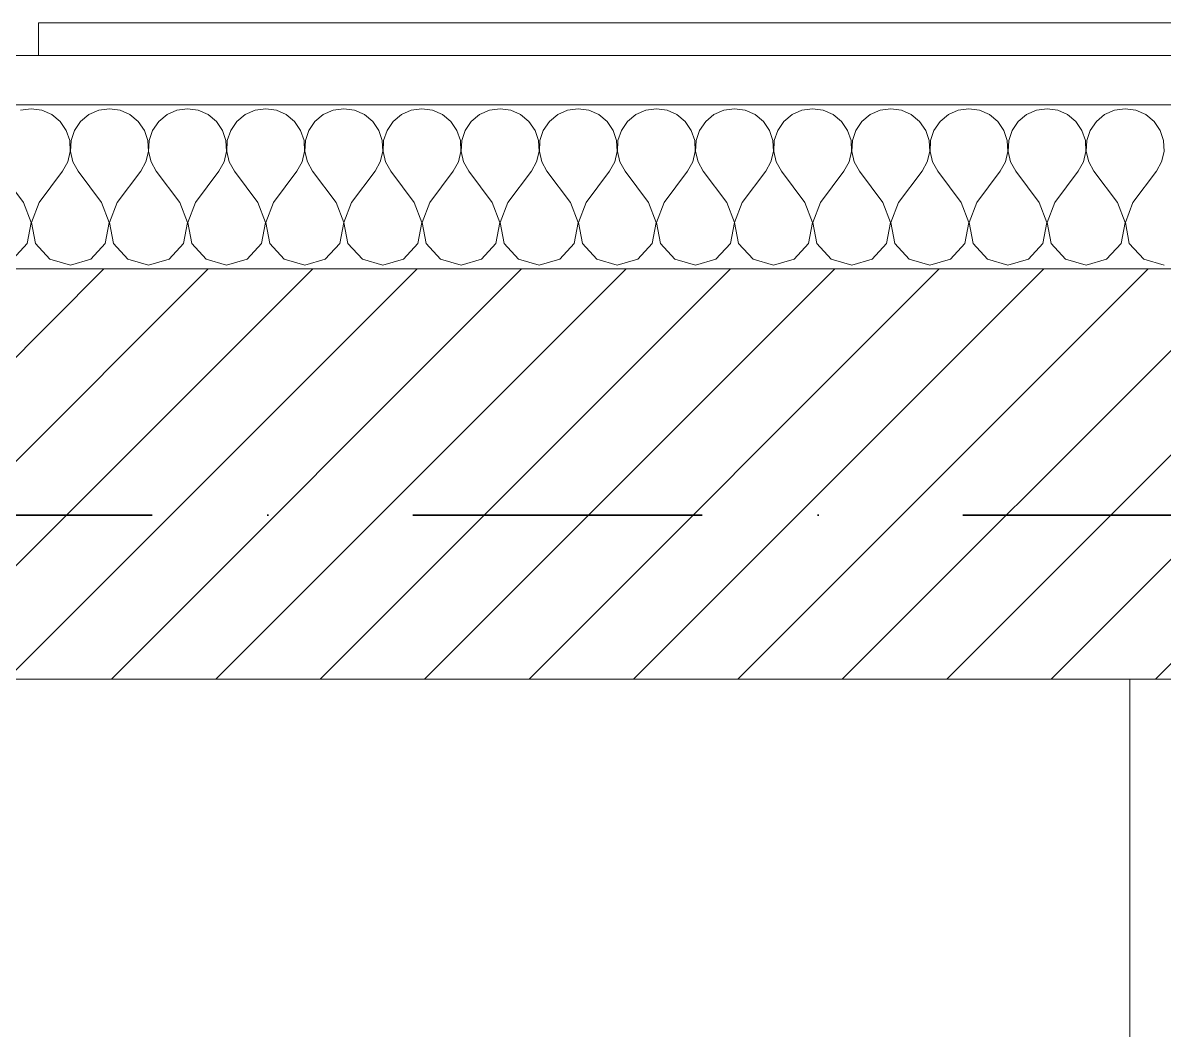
# Model space of a CAD drawing. Header units: millimetres. Extents: x 1322820 to 1391563, y 1051909 to 1098256.
# Drawn here: x 1350754 to 1351449, y 1090357 to 1090971 of the extents above; entities that cross this region are included whole.
import ezdxf
from ezdxf.enums import TextEntityAlignment as Align

# ---------------------------------------------------------------- set-up
doc = ezdxf.new("R2010")
doc.units = ezdxf.units.MM
doc.header["$MEASUREMENT"] = 0
doc.linetypes.add('Dot & Dashed', pattern=[335.138881, 176.388884, -88.194442, 0, -70.555556])
doc.layers.get('0').update_dxf_attribs({"true_color": 0x787878})
for name, color, linetype, true_color in [('arhitectura - decoratii fatada', 7, 'Continuous', 0x787878), ('New_arhitectura - axe', 7, 'Continuous', 0x787878), ('New_rezistenta - pereti de rezistenta', 7, 'Continuous', 0x787878)]:
    doc.layers.add(name, color=color, linetype=linetype, true_color=true_color)
for name, color, linetype, lineweight, true_color in [('arhitectura - decoratii fatada_Pen_No__101', 7, 'Continuous', 13, 0x787878), ('arhitectura - decoratii fatada_Pen_No__21', 7, 'Continuous', 20, 0x787878), ('New_arhitectura - axe_Pen_No__201', 7, 'Continuous', 35, 0x787878), ('New_arhitectura - suprafete DTAC_Pen_No__14', 7, 'Continuous', 18, 0x787878), ('New_rezistenta - pereti de rezistenta_Pen_No__1', 7, 'Continuous', 13, 0x787878), ('New_rezistenta - pereti de rezistenta_Pen_No__21', 7, 'Continuous', 20, 0x787878)]:
    doc.layers.add(name, color=color, linetype=linetype, lineweight=lineweight, true_color=true_color)
doc.styles.add('GENERATED_STYLE_1', font='arialbd.ttf')
pattern_1 = [(0, (1356235.236, 1078942.57), (0, 30), [])]

# ---------------------------------------------------------------- blocks, each defined once
blk = doc.blocks.new('*X64', base_point=(1356235.24, 1078942.57))
at = {"layer": 'New_rezistenta - pereti de rezistenta_Pen_No__1', "color": 7, "linetype": 'Continuous', "lineweight": 13}
for p, q in [((1350759.05, 1090918.22), (1350752.54, 1090917.31)), ((1350765.55, 1090917.31), (1350759.05, 1090918.22)), ((1350771.56, 1090914.66), (1350765.55, 1090917.31)), ((1350776.62, 1090910.47), (1350771.56, 1090914.66)), ((1350794.15, 1090914.66), (1350789.09, 1090910.47)), ((1350800.16, 1090917.31), (1350794.15, 1090914.66)), ((1350806.66, 1090918.22), (1350800.16, 1090917.31)), ((1350813.17, 1090917.31), (1350806.66, 1090918.22)), ((1350819.18, 1090914.66), (1350813.17, 1090917.31)), ((1350824.24, 1090910.47), (1350819.18, 1090914.66)), ((1350841.77, 1090914.66), (1350836.71, 1090910.47)), ((1350847.78, 1090917.31), (1350841.77, 1090914.66)), ((1350854.28, 1090918.22), (1350847.78, 1090917.31)), ((1350860.79, 1090917.31), (1350854.28, 1090918.22)), ((1350866.8, 1090914.66), (1350860.79, 1090917.31)), ((1350871.86, 1090910.47), (1350866.8, 1090914.66)), ((1350889.39, 1090914.66), (1350884.33, 1090910.47)), ((1350895.4, 1090917.31), (1350889.39, 1090914.66)), ((1350901.9, 1090918.22), (1350895.4, 1090917.31)), ((1350908.41, 1090917.31), (1350901.9, 1090918.22)), ((1350914.42, 1090914.66), (1350908.41, 1090917.31)), ((1350919.48, 1090910.47), (1350914.42, 1090914.66)), ((1350937, 1090914.66), (1350931.95, 1090910.47)), ((1350943.02, 1090917.31), (1350937, 1090914.66)), ((1350949.52, 1090918.22), (1350943.02, 1090917.31)), ((1350956.03, 1090917.31), (1350949.52, 1090918.22)), ((1350962.04, 1090914.66), (1350956.03, 1090917.31)), ((1350967.1, 1090910.47), (1350962.04, 1090914.66)), ((1350984.62, 1090914.66), (1350979.57, 1090910.47)), ((1350990.63, 1090917.31), (1350984.62, 1090914.66)), ((1350997.14, 1090918.22), (1350990.63, 1090917.31)), ((1351003.65, 1090917.31), (1350997.14, 1090918.22)), ((1351009.66, 1090914.66), (1351003.65, 1090917.31)), ((1351014.72, 1090910.47), (1351009.66, 1090914.66)), ((1351032.24, 1090914.66), (1351027.18, 1090910.47)), ((1351038.25, 1090917.31), (1351032.24, 1090914.66)), ((1351044.76, 1090918.22), (1351038.25, 1090917.31)), ((1351051.27, 1090917.31), (1351044.76, 1090918.22)), ((1351057.28, 1090914.66), (1351051.27, 1090917.31)), ((1351062.34, 1090910.47), (1351057.28, 1090914.66)), ((1351079.86, 1090914.66), (1351074.8, 1090910.47)), ((1351085.87, 1090917.31), (1351079.86, 1090914.66)), ((1351092.38, 1090918.22), (1351085.87, 1090917.31)), ((1351098.89, 1090917.31), (1351092.38, 1090918.22)), ((1351104.9, 1090914.66), (1351098.89, 1090917.31)), ((1351109.95, 1090910.47), (1351104.9, 1090914.66)), ((1351127.48, 1090914.66), (1351122.42, 1090910.47)), ((1351133.49, 1090917.31), (1351127.48, 1090914.66)), ((1351140, 1090918.22), (1351133.49, 1090917.31)), ((1351146.5, 1090917.31), (1351140, 1090918.22)), ((1351152.52, 1090914.66), (1351146.5, 1090917.31)), ((1351157.57, 1090910.47), (1351152.52, 1090914.66)), ((1351175.1, 1090914.66), (1351170.04, 1090910.47)), ((1351181.11, 1090917.31), (1351175.1, 1090914.66)), ((1351187.62, 1090918.22), (1351181.11, 1090917.31)), ((1351194.12, 1090917.31), (1351187.62, 1090918.22)), ((1351200.13, 1090914.66), (1351194.12, 1090917.31)), ((1351205.19, 1090910.47), (1351200.13, 1090914.66)), ((1351222.72, 1090914.66), (1351217.66, 1090910.47)), ((1351228.73, 1090917.31), (1351222.72, 1090914.66)), ((1351235.24, 1090918.22), (1351228.73, 1090917.31)), ((1351241.74, 1090917.31), (1351235.24, 1090918.22)), ((1351247.75, 1090914.66), (1351241.74, 1090917.31)), ((1351252.81, 1090910.47), (1351247.75, 1090914.66)), ((1351270.34, 1090914.66), (1351265.28, 1090910.47)), ((1351276.35, 1090917.31), (1351270.34, 1090914.66)), ((1351282.85, 1090918.22), (1351276.35, 1090917.31)), ((1351289.36, 1090917.31), (1351282.85, 1090918.22)), ((1351295.37, 1090914.66), (1351289.36, 1090917.31)), ((1351300.43, 1090910.47), (1351295.37, 1090914.66)), ((1351317.96, 1090914.66), (1351312.9, 1090910.47)), ((1351323.97, 1090917.31), (1351317.96, 1090914.66)), ((1351330.47, 1090918.22), (1351323.97, 1090917.31)), ((1351336.98, 1090917.31), (1351330.47, 1090918.22)), ((1351342.99, 1090914.66), (1351336.98, 1090917.31)), ((1351348.05, 1090910.47), (1351342.99, 1090914.66)), ((1351365.58, 1090914.66), (1351360.52, 1090910.47)), ((1351371.59, 1090917.31), (1351365.58, 1090914.66)), ((1351378.09, 1090918.22), (1351371.59, 1090917.31)), ((1351384.6, 1090917.31), (1351378.09, 1090918.22)), ((1351390.61, 1090914.66), (1351384.6, 1090917.31)), ((1351395.67, 1090910.47), (1351390.61, 1090914.66)), ((1351413.19, 1090914.66), (1351408.14, 1090910.47)), ((1351419.21, 1090917.31), (1351413.19, 1090914.66)), ((1351425.71, 1090918.22), (1351419.21, 1090917.31)), ((1351432.22, 1090917.31), (1351425.71, 1090918.22)), ((1351438.23, 1090914.66), (1351432.22, 1090917.31)), ((1351443.29, 1090910.47), (1351438.23, 1090914.66)), ((1350780.34, 1090905.06), (1350776.62, 1090910.47)), ((1350789.09, 1090910.47), (1350785.37, 1090905.06)), ((1350827.96, 1090905.06), (1350824.24, 1090910.47)), ((1350836.71, 1090910.47), (1350832.99, 1090905.06)), ((1350875.58, 1090905.06), (1350871.86, 1090910.47)), ((1350884.33, 1090910.47), (1350880.61, 1090905.06)), ((1350923.2, 1090905.06), (1350919.48, 1090910.47)), ((1350931.95, 1090910.47), (1350928.23, 1090905.06)), ((1350970.82, 1090905.06), (1350967.1, 1090910.47)), ((1350979.57, 1090910.47), (1350975.84, 1090905.06)), ((1351018.44, 1090905.06), (1351014.72, 1090910.47)), ((1351027.18, 1090910.47), (1351023.46, 1090905.06)), ((1351066.06, 1090905.06), (1351062.34, 1090910.47)), ((1351074.8, 1090910.47), (1351071.08, 1090905.06)), ((1351113.67, 1090905.06), (1351109.95, 1090910.47)), ((1351122.42, 1090910.47), (1351118.7, 1090905.06)), ((1351161.29, 1090905.06), (1351157.57, 1090910.47)), ((1351170.04, 1090910.47), (1351166.32, 1090905.06)), ((1351208.91, 1090905.06), (1351205.19, 1090910.47)), ((1351217.66, 1090910.47), (1351213.94, 1090905.06)), ((1351256.53, 1090905.06), (1351252.81, 1090910.47)), ((1351265.28, 1090910.47), (1351261.56, 1090905.06)), ((1351304.15, 1090905.06), (1351300.43, 1090910.47)), ((1351312.9, 1090910.47), (1351309.18, 1090905.06)), ((1351351.77, 1090905.06), (1351348.05, 1090910.47)), ((1351360.52, 1090910.47), (1351356.8, 1090905.06)), ((1351399.39, 1090905.06), (1351395.67, 1090910.47)), ((1351408.14, 1090910.47), (1351404.42, 1090905.06)), ((1351447.01, 1090905.06), (1351443.29, 1090910.47)), ((1350782.44, 1090898.83), (1350780.34, 1090905.06)), ((1350785.37, 1090905.06), (1350783.27, 1090898.83)), ((1350830.06, 1090898.83), (1350827.96, 1090905.06)), ((1350832.99, 1090905.06), (1350830.89, 1090898.83)), ((1350877.68, 1090898.83), (1350875.58, 1090905.06)), ((1350880.61, 1090905.06), (1350878.51, 1090898.83)), ((1350925.3, 1090898.83), (1350923.2, 1090905.06)), ((1350928.23, 1090905.06), (1350926.13, 1090898.83)), ((1350972.92, 1090898.83), (1350970.82, 1090905.06)), ((1350975.84, 1090905.06), (1350973.75, 1090898.83)), ((1351020.54, 1090898.83), (1351018.44, 1090905.06)), ((1351023.46, 1090905.06), (1351021.36, 1090898.83)), ((1351068.15, 1090898.83), (1351066.06, 1090905.06)), ((1351071.08, 1090905.06), (1351068.98, 1090898.83)), ((1351115.77, 1090898.83), (1351113.67, 1090905.06)), ((1351118.7, 1090905.06), (1351116.6, 1090898.83)), ((1351163.39, 1090898.83), (1351161.29, 1090905.06)), ((1351166.32, 1090905.06), (1351164.22, 1090898.83)), ((1351211.01, 1090898.83), (1351208.91, 1090905.06)), ((1351213.94, 1090905.06), (1351211.84, 1090898.83)), ((1351258.63, 1090898.83), (1351256.53, 1090905.06)), ((1351261.56, 1090905.06), (1351259.46, 1090898.83)), ((1351306.25, 1090898.83), (1351304.15, 1090905.06)), ((1351309.18, 1090905.06), (1351307.08, 1090898.83)), ((1351353.87, 1090898.83), (1351351.77, 1090905.06)), ((1351356.8, 1090905.06), (1351354.7, 1090898.83)), ((1351401.49, 1090898.83), (1351399.39, 1090905.06)), ((1351404.42, 1090905.06), (1351402.32, 1090898.83)), ((1351449.11, 1090898.83), (1351447.01, 1090905.06)), ((1350782.76, 1090892.27), (1350782.44, 1090898.83)), ((1350783.27, 1090898.83), (1350782.95, 1090892.27)), ((1350830.38, 1090892.27), (1350830.06, 1090898.83)), ((1350830.89, 1090898.83), (1350830.57, 1090892.27)), ((1350878, 1090892.27), (1350877.68, 1090898.83)), ((1350878.51, 1090898.83), (1350878.19, 1090892.27)), ((1350925.62, 1090892.27), (1350925.3, 1090898.83)), ((1350926.13, 1090898.83), (1350925.81, 1090892.27)), ((1350973.23, 1090892.27), (1350972.92, 1090898.83)), ((1350973.75, 1090898.83), (1350973.43, 1090892.27)), ((1351020.85, 1090892.27), (1351020.54, 1090898.83)), ((1351021.36, 1090898.83), (1351021.05, 1090892.27)), ((1351068.47, 1090892.27), (1351068.15, 1090898.83)), ((1351068.98, 1090898.83), (1351068.67, 1090892.27)), ((1351116.09, 1090892.27), (1351115.77, 1090898.83)), ((1351116.6, 1090898.83), (1351116.28, 1090892.27)), ((1351163.71, 1090892.27), (1351163.39, 1090898.83)), ((1351164.22, 1090898.83), (1351163.9, 1090892.27)), ((1351211.33, 1090892.27), (1351211.01, 1090898.83)), ((1351211.84, 1090898.83), (1351211.52, 1090892.27)), ((1351258.95, 1090892.27), (1351258.63, 1090898.83)), ((1351259.46, 1090898.83), (1351259.14, 1090892.27)), ((1351306.57, 1090892.27), (1351306.25, 1090898.83)), ((1351307.08, 1090898.83), (1351306.76, 1090892.27)), ((1351354.19, 1090892.27), (1351353.87, 1090898.83)), ((1351354.7, 1090898.83), (1351354.38, 1090892.27)), ((1351401.81, 1090892.27), (1351401.49, 1090898.83)), ((1351402.32, 1090898.83), (1351402, 1090892.27)), ((1351449.43, 1090892.27), (1351449.11, 1090898.83)), ((1350781.27, 1090885.87), (1350782.76, 1090892.27)), ((1350782.95, 1090892.27), (1350784.44, 1090885.87)), ((1350828.89, 1090885.87), (1350830.38, 1090892.27)), ((1350830.57, 1090892.27), (1350832.06, 1090885.87)), ((1350876.51, 1090885.87), (1350878, 1090892.27)), ((1350878.19, 1090892.27), (1350879.68, 1090885.87)), ((1350924.13, 1090885.87), (1350925.62, 1090892.27)), ((1350925.81, 1090892.27), (1350927.3, 1090885.87)), ((1350971.75, 1090885.87), (1350973.23, 1090892.27)), ((1350973.43, 1090892.27), (1350974.91, 1090885.87)), ((1351019.37, 1090885.87), (1351020.85, 1090892.27)), ((1351021.05, 1090892.27), (1351022.53, 1090885.87)), ((1351066.99, 1090885.87), (1351068.47, 1090892.27)), ((1351068.67, 1090892.27), (1351070.15, 1090885.87)), ((1351114.61, 1090885.87), (1351116.09, 1090892.27)), ((1351116.28, 1090892.27), (1351117.77, 1090885.87)), ((1351162.22, 1090885.87), (1351163.71, 1090892.27)), ((1351163.9, 1090892.27), (1351165.39, 1090885.87)), ((1351209.84, 1090885.87), (1351211.33, 1090892.27)), ((1351211.52, 1090892.27), (1351213.01, 1090885.87)), ((1351257.46, 1090885.87), (1351258.95, 1090892.27)), ((1351259.14, 1090892.27), (1351260.63, 1090885.87)), ((1351305.08, 1090885.87), (1351306.57, 1090892.27)), ((1351306.76, 1090892.27), (1351308.25, 1090885.87)), ((1351352.7, 1090885.87), (1351354.19, 1090892.27)), ((1351354.38, 1090892.27), (1351355.87, 1090885.87)), ((1351400.32, 1090885.87), (1351401.81, 1090892.27)), ((1351402, 1090892.27), (1351403.49, 1090885.87)), ((1351447.94, 1090885.87), (1351449.43, 1090892.27)), ((1350754.28, 1090861.08), (1350740, 1090880.12)), ((1350763.81, 1090861.08), (1350778.09, 1090880.12)), ((1350778.09, 1090880.12), (1350781.27, 1090885.87)), ((1350784.44, 1090885.87), (1350787.62, 1090880.12)), ((1350801.9, 1090861.08), (1350787.62, 1090880.12)), ((1350811.43, 1090861.08), (1350825.71, 1090880.12)), ((1350825.71, 1090880.12), (1350828.89, 1090885.87)), ((1350832.06, 1090885.87), (1350835.24, 1090880.12)), ((1350849.52, 1090861.08), (1350835.24, 1090880.12)), ((1350859.05, 1090861.08), (1350873.33, 1090880.12)), ((1350873.33, 1090880.12), (1350876.51, 1090885.87)), ((1350879.68, 1090885.87), (1350882.85, 1090880.12)), ((1350897.14, 1090861.08), (1350882.85, 1090880.12)), ((1350906.66, 1090861.08), (1350920.95, 1090880.12)), ((1350920.95, 1090880.12), (1350924.13, 1090885.87)), ((1350927.3, 1090885.87), (1350930.47, 1090880.12)), ((1350944.76, 1090861.08), (1350930.47, 1090880.12)), ((1350954.28, 1090861.08), (1350968.57, 1090880.12)), ((1350968.57, 1090880.12), (1350971.75, 1090885.87)), ((1350974.91, 1090885.87), (1350978.09, 1090880.12)), ((1350992.38, 1090861.08), (1350978.09, 1090880.12)), ((1351001.9, 1090861.08), (1351016.19, 1090880.12)), ((1351016.19, 1090880.12), (1351019.37, 1090885.87)), ((1351022.53, 1090885.87), (1351025.71, 1090880.12)), ((1351040, 1090861.08), (1351025.71, 1090880.12)), ((1351049.52, 1090861.08), (1351063.81, 1090880.12)), ((1351063.81, 1090880.12), (1351066.99, 1090885.87)), ((1351070.15, 1090885.87), (1351073.33, 1090880.12)), ((1351087.62, 1090861.08), (1351073.33, 1090880.12)), ((1351097.14, 1090861.08), (1351111.43, 1090880.12)), ((1351111.43, 1090880.12), (1351114.61, 1090885.87)), ((1351117.77, 1090885.87), (1351120.95, 1090880.12)), ((1351135.24, 1090861.08), (1351120.95, 1090880.12)), ((1351144.76, 1090861.08), (1351159.05, 1090880.12)), ((1351159.05, 1090880.12), (1351162.22, 1090885.87)), ((1351165.39, 1090885.87), (1351168.57, 1090880.12)), ((1351182.85, 1090861.08), (1351168.57, 1090880.12)), ((1351192.38, 1090861.08), (1351206.66, 1090880.12)), ((1351206.66, 1090880.12), (1351209.84, 1090885.87)), ((1351213.01, 1090885.87), (1351216.19, 1090880.12)), ((1351230.47, 1090861.08), (1351216.19, 1090880.12)), ((1351240, 1090861.08), (1351254.28, 1090880.12)), ((1351254.28, 1090880.12), (1351257.46, 1090885.87)), ((1351260.63, 1090885.87), (1351263.81, 1090880.12)), ((1351278.09, 1090861.08), (1351263.81, 1090880.12)), ((1351287.62, 1090861.08), (1351301.9, 1090880.12)), ((1351301.9, 1090880.12), (1351305.08, 1090885.87)), ((1351308.25, 1090885.87), (1351311.43, 1090880.12)), ((1351325.71, 1090861.08), (1351311.43, 1090880.12)), ((1351335.24, 1090861.08), (1351349.52, 1090880.12)), ((1351349.52, 1090880.12), (1351352.7, 1090885.87)), ((1351355.87, 1090885.87), (1351359.05, 1090880.12)), ((1351373.33, 1090861.08), (1351359.05, 1090880.12)), ((1351382.85, 1090861.08), (1351397.14, 1090880.12)), ((1351397.14, 1090880.12), (1351400.32, 1090885.87)), ((1351403.49, 1090885.87), (1351406.66, 1090880.12)), ((1351420.95, 1090861.08), (1351406.66, 1090880.12)), ((1351430.47, 1090861.08), (1351444.76, 1090880.12)), ((1351444.76, 1090880.12), (1351447.94, 1090885.87)), ((1350758.95, 1090848.93), (1350754.28, 1090861.08)), ((1350763.81, 1090861.08), (1350759.14, 1090848.93)), ((1350806.57, 1090848.93), (1350801.9, 1090861.08)), ((1350811.43, 1090861.08), (1350806.76, 1090848.93)), ((1350854.19, 1090848.93), (1350849.52, 1090861.08)), ((1350859.05, 1090861.08), (1350854.38, 1090848.93)), ((1350901.81, 1090848.93), (1350897.14, 1090861.08)), ((1350906.66, 1090861.08), (1350902, 1090848.93)), ((1350949.43, 1090848.93), (1350944.76, 1090861.08)), ((1350954.28, 1090861.08), (1350949.62, 1090848.93)), ((1350997.04, 1090848.93), (1350992.38, 1090861.08)), ((1351001.9, 1090861.08), (1350997.24, 1090848.93)), ((1351044.66, 1090848.93), (1351040, 1090861.08)), ((1351049.52, 1090861.08), (1351044.86, 1090848.93)), ((1351092.28, 1090848.93), (1351087.62, 1090861.08)), ((1351097.14, 1090861.08), (1351092.48, 1090848.93)), ((1351139.9, 1090848.93), (1351135.24, 1090861.08)), ((1351144.76, 1090861.08), (1351140.09, 1090848.93)), ((1351187.52, 1090848.93), (1351182.85, 1090861.08)), ((1351192.38, 1090861.08), (1351187.71, 1090848.93)), ((1351235.14, 1090848.93), (1351230.47, 1090861.08)), ((1351240, 1090861.08), (1351235.33, 1090848.93)), ((1351282.76, 1090848.93), (1351278.09, 1090861.08)), ((1351287.62, 1090861.08), (1351282.95, 1090848.93)), ((1351330.38, 1090848.93), (1351325.71, 1090861.08)), ((1351335.24, 1090861.08), (1351330.57, 1090848.93)), ((1351378, 1090848.93), (1351373.33, 1090861.08)), ((1351382.85, 1090861.08), (1351378.19, 1090848.93)), ((1351425.62, 1090848.93), (1351420.95, 1090861.08)), ((1351430.47, 1090861.08), (1351425.81, 1090848.93)), ((1350756.53, 1090836.14), (1350758.95, 1090848.93)), ((1350759.14, 1090848.93), (1350761.56, 1090836.14)), ((1350804.15, 1090836.14), (1350806.57, 1090848.93)), ((1350806.76, 1090848.93), (1350809.18, 1090836.14)), ((1350851.77, 1090836.14), (1350854.19, 1090848.93)), ((1350854.38, 1090848.93), (1350856.8, 1090836.14)), ((1350899.39, 1090836.14), (1350901.81, 1090848.93)), ((1350902, 1090848.93), (1350904.42, 1090836.14)), ((1350947.01, 1090836.14), (1350949.43, 1090848.93)), ((1350949.62, 1090848.93), (1350952.04, 1090836.14)), ((1350994.63, 1090836.14), (1350997.04, 1090848.93)), ((1350997.24, 1090848.93), (1350999.65, 1090836.14)), ((1351042.25, 1090836.14), (1351044.66, 1090848.93)), ((1351044.86, 1090848.93), (1351047.27, 1090836.14)), ((1351089.87, 1090836.14), (1351092.28, 1090848.93)), ((1351092.48, 1090848.93), (1351094.89, 1090836.14)), ((1351137.48, 1090836.14), (1351139.9, 1090848.93)), ((1351140.09, 1090848.93), (1351142.51, 1090836.14)), ((1351185.1, 1090836.14), (1351187.52, 1090848.93)), ((1351187.71, 1090848.93), (1351190.13, 1090836.14)), ((1351232.72, 1090836.14), (1351235.14, 1090848.93)), ((1351235.33, 1090848.93), (1351237.75, 1090836.14)), ((1351280.34, 1090836.14), (1351282.76, 1090848.93)), ((1351282.95, 1090848.93), (1351285.37, 1090836.14)), ((1351327.96, 1090836.14), (1351330.38, 1090848.93)), ((1351330.57, 1090848.93), (1351332.99, 1090836.14)), ((1351375.58, 1090836.14), (1351378, 1090848.93)), ((1351378.19, 1090848.93), (1351380.61, 1090836.14)), ((1351423.2, 1090836.14), (1351425.62, 1090848.93)), ((1351425.81, 1090848.93), (1351428.23, 1090836.14)), ((1350747.75, 1090826.54), (1350756.53, 1090836.14)), ((1350761.56, 1090836.14), (1350770.34, 1090826.54)), ((1350795.37, 1090826.54), (1350804.15, 1090836.14)), ((1350809.18, 1090836.14), (1350817.96, 1090826.54)), ((1350842.99, 1090826.54), (1350851.77, 1090836.14)), ((1350856.8, 1090836.14), (1350865.58, 1090826.54)), ((1350890.61, 1090826.54), (1350899.39, 1090836.14)), ((1350904.42, 1090836.14), (1350913.19, 1090826.54)), ((1350938.23, 1090826.54), (1350947.01, 1090836.14)), ((1350952.04, 1090836.14), (1350960.81, 1090826.54)), ((1350985.85, 1090826.54), (1350994.63, 1090836.14)), ((1350999.65, 1090836.14), (1351008.43, 1090826.54)), ((1351033.47, 1090826.54), (1351042.25, 1090836.14)), ((1351047.27, 1090836.14), (1351056.05, 1090826.54)), ((1351081.09, 1090826.54), (1351089.87, 1090836.14)), ((1351094.89, 1090836.14), (1351103.67, 1090826.54)), ((1351128.71, 1090826.54), (1351137.48, 1090836.14)), ((1351142.51, 1090836.14), (1351151.29, 1090826.54)), ((1351176.32, 1090826.54), (1351185.1, 1090836.14)), ((1351190.13, 1090836.14), (1351198.91, 1090826.54)), ((1351223.94, 1090826.54), (1351232.72, 1090836.14)), ((1351237.75, 1090836.14), (1351246.53, 1090826.54)), ((1351271.56, 1090826.54), (1351280.34, 1090836.14)), ((1351285.37, 1090836.14), (1351294.15, 1090826.54)), ((1351319.18, 1090826.54), (1351327.96, 1090836.14)), ((1351332.99, 1090836.14), (1351341.77, 1090826.54)), ((1351366.8, 1090826.54), (1351375.58, 1090836.14)), ((1351380.61, 1090836.14), (1351389.39, 1090826.54)), ((1351414.42, 1090826.54), (1351423.2, 1090836.14)), ((1351428.23, 1090836.14), (1351437, 1090826.54)), ((1350770.34, 1090826.54), (1350782.85, 1090822.98)), ((1350782.85, 1090822.98), (1350795.37, 1090826.54)), ((1350817.96, 1090826.54), (1350830.47, 1090822.98)), ((1350830.47, 1090822.98), (1350842.99, 1090826.54)), ((1350865.58, 1090826.54), (1350878.09, 1090822.98)), ((1350878.09, 1090822.98), (1350890.61, 1090826.54)), ((1350913.19, 1090826.54), (1350925.71, 1090822.98)), ((1350925.71, 1090822.98), (1350938.23, 1090826.54)), ((1350960.81, 1090826.54), (1350973.33, 1090822.98)), ((1350973.33, 1090822.98), (1350985.85, 1090826.54)), ((1351008.43, 1090826.54), (1351020.95, 1090822.98)), ((1351020.95, 1090822.98), (1351033.47, 1090826.54)), ((1351056.05, 1090826.54), (1351068.57, 1090822.98)), ((1351068.57, 1090822.98), (1351081.09, 1090826.54)), ((1351103.67, 1090826.54), (1351116.19, 1090822.98)), ((1351116.19, 1090822.98), (1351128.71, 1090826.54)), ((1351151.29, 1090826.54), (1351163.81, 1090822.98)), ((1351163.81, 1090822.98), (1351176.32, 1090826.54)), ((1351198.91, 1090826.54), (1351211.43, 1090822.98)), ((1351211.43, 1090822.98), (1351223.94, 1090826.54)), ((1351246.53, 1090826.54), (1351259.05, 1090822.98)), ((1351259.05, 1090822.98), (1351271.56, 1090826.54)), ((1351294.15, 1090826.54), (1351306.66, 1090822.98)), ((1351306.66, 1090822.98), (1351319.18, 1090826.54)), ((1351341.77, 1090826.54), (1351354.28, 1090822.98)), ((1351354.28, 1090822.98), (1351366.8, 1090826.54)), ((1351389.39, 1090826.54), (1351401.9, 1090822.98)), ((1351401.9, 1090822.98), (1351414.42, 1090826.54)), ((1351437, 1090826.54), (1351449.52, 1090822.98))]:
    blk.add_line(p, q, dxfattribs=at)
blk = doc.blocks.new('Wall_18_1', base_point=(1346928.5, 1090570.6))
at = {"layer": 'New_rezistenta - pereti de rezistenta', "linetype": 'Continuous', "lineweight": 0, "true_color": 0x000000}
h = blk.add_hatch(dxfattribs=at)
h.set_pattern_fill('BETON_ARMAT_0001', color=18, style=0, pattern_type=2)
h.set_pattern_definition([(45, (1356235.236, 1078942.57), (-31.8198, 31.8198), [])])
h.paths.add_polyline_path([(1346928.5, 1090570.6), (1351828.5, 1090570.6), (1351828.5, 1090820.6), (1346928.5, 1090820.6)])
at = {"layer": 'New_rezistenta - pereti de rezistenta_Pen_No__21', "color": 7, "linetype": 'Continuous', "lineweight": 20}
for p, q in [((1351828.5, 1090920.6), (1346678.5, 1090920.6)), ((1351828.5, 1090820.6), (1346928.5, 1090820.6))]:
    blk.add_line(p, q, dxfattribs=at)
at = {"layer": 'New_rezistenta - pereti de rezistenta_Pen_No__21', "color": 7, "linetype": 'Continuous', "lineweight": 20, "flags": 128}
for points in [[(1351828.5, 1090950.6), (1346578.5, 1090950.6)], [(1346928.5, 1090570.6), (1351828.5, 1090570.6)]]:
    blk.add_lwpolyline(points, dxfattribs=at)
at = {"layer": 'New_rezistenta - pereti de rezistenta', "color": 7, "lineweight": 20}
blk.add_blockref('*X64', (1356235.24, 1078942.57), dxfattribs=at)
blk = doc.blocks.new('Wall_110_1', base_point=(1351978.5, 1090970.6))
at = {"layer": 'arhitectura - decoratii fatada', "linetype": 'Continuous', "lineweight": 0, "true_color": 0x000000}
h = blk.add_hatch(dxfattribs=at)
h.set_pattern_fill('PLYWOOD_0001', color=18, style=0, pattern_type=2)
h.set_pattern_definition(pattern_1)
h.paths.add_polyline_path([(1351958.5, 1090970.6), (1350763.5, 1090970.6), (1350763.5, 1090950.6), (1351958.5, 1090950.6)])
h = blk.add_hatch(dxfattribs=at)
h.set_pattern_fill('PLYWOOD_0001', color=18, style=0, pattern_type=2)
h.set_pattern_definition(pattern_1)
h.paths.add_polyline_path([(1351958.5, 1090950.6), (1351978.5, 1090950.6), (1351978.5, 1090970.6)])
h = blk.add_hatch(dxfattribs=at)
h.set_pattern_fill('PLYWOOD_0001', color=18, style=0, pattern_type=2)
h.set_pattern_definition(pattern_1)
h.paths.add_polyline_path([(1351958.5, 1090950.6), (1351978.5, 1090970.6), (1351958.5, 1090970.6)])
at = {"layer": 'arhitectura - decoratii fatada_Pen_No__21', "color": 7, "linetype": 'Continuous', "lineweight": 20, "flags": 128}
for points in [[(1351978.5, 1090970.6), (1350763.5, 1090970.6)], [(1350763.5, 1090970.6), (1350763.5, 1090950.6)], [(1351978.5, 1090970.6), (1351978.5, 1090950.6)], [(1350763.5, 1090950.6), (1351958.5, 1090950.6)]]:
    blk.add_lwpolyline(points, dxfattribs=at)
blk = doc.blocks.new('Wall_113_1', base_point=(1351978.5, 1090970.6))
at = {"layer": 'arhitectura - decoratii fatada_Pen_No__101', "color": 253, "linetype": 'Continuous', "lineweight": 13, "flags": 128}
for points in [[(1351978.5, 1090970.6), (1350763.5, 1090970.6)], [(1350763.5, 1090970.6), (1350763.5, 1090950.6)], [(1351978.5, 1090970.6), (1351978.5, 1090950.6)], [(1350763.5, 1090950.6), (1351958.5, 1090950.6)]]:
    blk.add_lwpolyline(points, dxfattribs=at)
blk = doc.blocks.new('Wall_116_1', base_point=(1351978.5, 1090970.6))
at = {"layer": 'arhitectura - decoratii fatada_Pen_No__101', "color": 253, "linetype": 'Continuous', "lineweight": 13, "flags": 128}
for points in [[(1351978.5, 1090970.6), (1350763.5, 1090970.6)], [(1350763.5, 1090970.6), (1350763.5, 1090950.6)], [(1351978.5, 1090970.6), (1351978.5, 1090950.6)], [(1350763.5, 1090950.6), (1351958.5, 1090950.6)]]:
    blk.add_lwpolyline(points, dxfattribs=at)
blk = doc.blocks.new('Standard grid marker_3')
at = {"layer": 'New_arhitectura - axe_Pen_No__201', "linetype": 'Dot & Dashed', "lineweight": 35}
blk.add_line((1000, 0), (27856.1, 0), dxfattribs=at)
at = {"layer": 'New_arhitectura - axe_Pen_No__201', "lineweight": 35, "style": 'GENERATED_STYLE_1'}
blk.add_attdef('AC_MarkerText_1', text='', height=125, rotation=180, dxfattribs=at).set_placement((-106.07, 7.14), align=Align.MIDDLE_CENTER)
blk = doc.blocks.new('terasa')
at = {"layer": 'New_arhitectura - suprafete DTAC_Pen_No__14', "linetype": 'Continuous', "lineweight": 18, "flags": 128}
blk.add_lwpolyline([(1351428.502, 1083420.6), (1351428.502, 1090570.6), (1346928.502, 1090570.6), (1346928.502, 1083420.6)], close=True, dxfattribs=at)
at = {"layer": 'arhitectura - decoratii fatada', "lineweight": 20}
for name in ['Wall_110_1', 'Wall_113_1', 'Wall_116_1']:
    blk.add_blockref(name, (1351978.502, 1090970.6), dxfattribs=at)
at = {"layer": 'New_arhitectura - axe', "linetype": 'Continuous', "lineweight": 13, "zscale": 1000, "rotation": 180}
blk.add_blockref('Standard grid marker_3', (1375634.605, 1090670.6), dxfattribs=at)
at = {"layer": 'New_rezistenta - pereti de rezistenta', "lineweight": 20}
blk.add_blockref('Wall_18_1', (1346928.502, 1090570.6), dxfattribs=at)

msp = doc.modelspace()

# ---------------------------------------------------------------- block references
msp.add_blockref('terasa', (0, 0))

doc.saveas('drawing.dxf')
